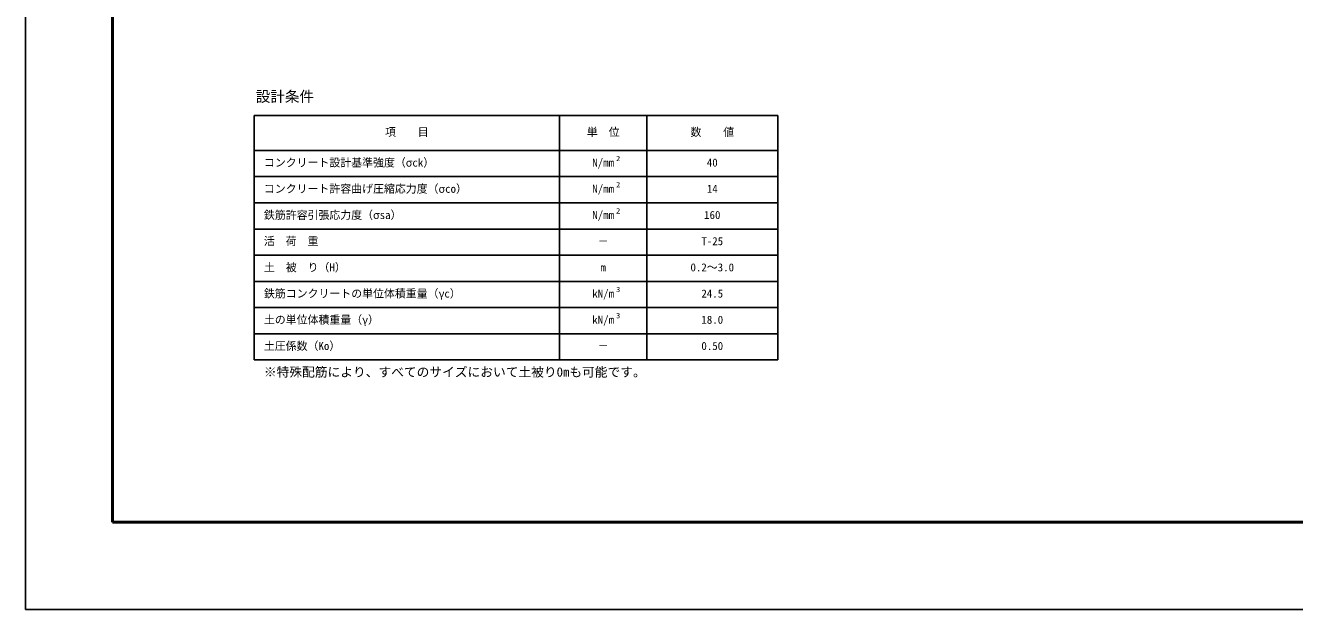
# Model space of a CAD drawing. Units: millimetres, scale not verified. Extents: x -25170 to 75630, y 0 to 35640.
# Drawn here: x -25170 to -7720, y 0 to 8029 of the extents above; entities that cross this region are included whole.
import ezdxf
from ezdxf.enums import TextEntityAlignment as Align

# ---------------------------------------------------------------- set-up
doc = ezdxf.new("R2010")
doc.units = ezdxf.units.MM
doc.header["$LTSCALE"] = 60
for name, color, linetype, lineweight in [('Defpoints_3', 5, 'Continuous', 25), ('HYO', 3, 'Continuous', 25), ('TXT', 7, 'Continuous', 25), ('WAKU', 3, 'Continuous', 50)]:
    doc.layers.add(name, color=color, linetype=linetype, lineweight=lineweight)
doc.styles.add('ＭＳ ゴシック', font='')
doc.styles.get('ＭＳ ゴシック').set_extended_font_data('MS Gothic')

msp = doc.modelspace()

# ---------------------------------------------------------------- linework, layer by layer
at = {"layer": 'Defpoints_3'}
for p, q in [((-25170, 35640), (-25170, 0)), ((-25170, 0), (25230, 0))]:
    msp.add_line(p, q, dxfattribs=at)
at = {"layer": 'HYO'}
for p, q in [((-22025.9, 6790.59), (-14825.9, 6790.59)), ((-22025.9, 6790.59), (-22025.9, 3430.59)), ((-17825.9, 6790.59), (-17825.9, 3430.59)), ((-16625.9, 6790.59), (-16625.9, 3430.59)), ((-14825.9, 6790.59), (-14825.9, 3430.59)), ((-22025.9, 6310.59), (-14825.9, 6310.59)), ((-22025.9, 5950.59), (-14825.9, 5950.59)), ((-22025.9, 5590.59), (-14825.9, 5590.59)), ((-22025.9, 5230.59), (-14825.9, 5230.59)), ((-22025.9, 4870.59), (-14825.9, 4870.59)), ((-22025.9, 4510.59), (-14825.9, 4510.59)), ((-22025.9, 4150.59), (-14825.9, 4150.59)), ((-22025.9, 3790.59), (-14825.9, 3790.59)), ((-22025.9, 3430.59), (-14825.9, 3430.59))]:
    msp.add_line(p, q, dxfattribs=at)
at = {"layer": 'WAKU'}
for p, q in [((-23970, 34440), (-23970, 1200)), ((-23970, 1200), (24030, 1200))]:
    msp.add_line(p, q, dxfattribs=at)

# ---------------------------------------------------------------- texts
at = {"layer": 'TXT', "style": 'ＭＳ ゴシック'}
for s, height, p in [('設計条件', 146.6, (-22001.9, 6934.59)), ('単\u3000位', 110, (-17450.9, 6475.59)), ('数\u3000\u3000値', 110, (-16025.9, 6475.59)), ('項\u3000\u3000目', 110, (-20225.9, 6475.59)), ('コンクリート設計基準強度（σck）', 110, (-21890.64, 6055.59)), ('N/mm', 110, (-17375.9, 6055.59)), ('2', 73.31, (-17048.26, 6141.74)), ('40', 110, (-15800.9, 6055.59)), ('コンクリート許容曲げ圧縮応力度（σco）', 110, (-21890.64, 5695.59)), ('N/mm', 110, (-17375.9, 5695.59)), ('2', 73.31, (-17048.26, 5781.74)), ('14', 110, (-15800.9, 5695.59)), ('鉄筋許容引張応力度（σsa）', 110, (-21890.64, 5335.59)), ('N/mm', 110, (-17375.9, 5335.59)), ('2', 73.31, (-17048.26, 5421.74)), ('160', 110, (-15838.4, 5335.59)), ('活\u3000荷\u3000重', 110, (-21890.64, 4975.59)), ('－', 110, (-17300.9, 4975.59)), ('T-25', 110, (-15875.9, 4975.59)), ('土\u3000被\u3000り（H）', 110, (-21890.64, 4615.59)), ('m', 110, (-17263.4, 4615.59)), ('0.2～3.0', 110, (-16025.9, 4615.59)), ('鉄筋コンクリートの単位体積重量（γc）', 110, (-21890.64, 4255.59)), ('kN/m', 110, (-17375.9, 4255.59)), ('3', 73.31, (-17048.26, 4341.74)), ('24.5', 110, (-15875.9, 4255.59)), ('土の単位体積重量（γ）', 110, (-21890.64, 3895.59)), ('kN/m', 110, (-17375.9, 3895.59)), ('3', 73.31, (-17048.26, 3981.74)), ('18.0', 110, (-15875.9, 3895.59)), ('土圧係数（Ko）', 110, (-21890.64, 3535.59)), ('0.50', 110, (-15875.9, 3535.59)), ('－', 110, (-17300.9, 3535.59)), ('※特殊配筋により、すべてのサイズにおいて土被り0mも可能です。', 128.3, (-21890.64, 3163.09))]:
    msp.add_text(s, height=height, dxfattribs=at).set_placement(p, align=Align.BOTTOM_LEFT)

doc.saveas('drawing.dxf')
